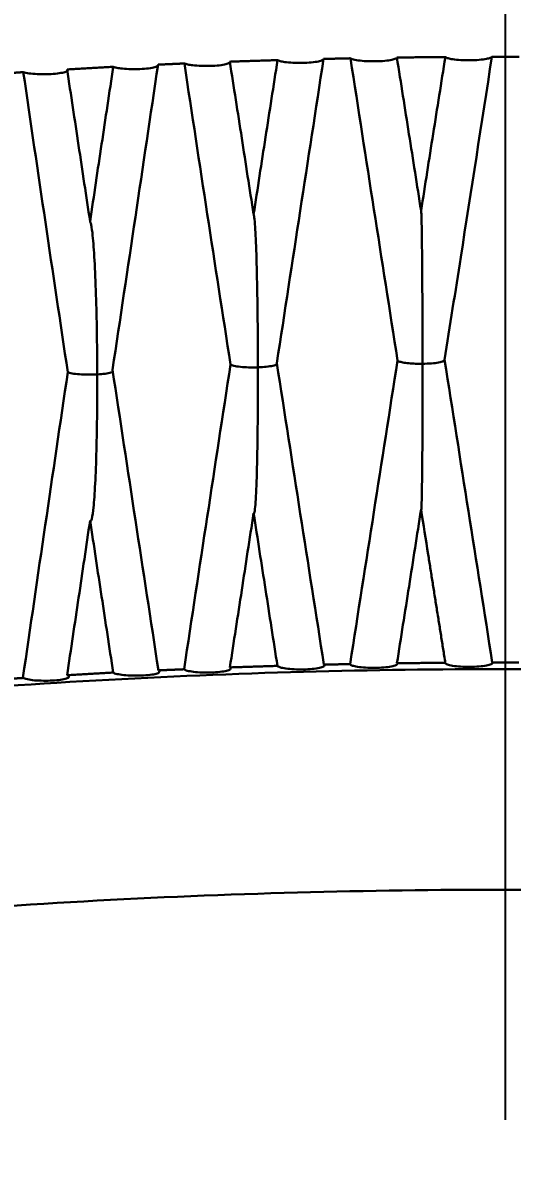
# Model space of a CAD drawing. Header units: millimetres. Extents: x 577 to 7172, y 252 to 2707.
# Drawn here: x 5035.33 to 5041.7, y 1672.78 to 1687.71 of the extents above; entities that cross this region are included whole.
import ezdxf

# ---------------------------------------------------------------- set-up
doc = ezdxf.new("R2010")
doc.units = ezdxf.units.MM
doc.header["$MEASUREMENT"] = 0
doc.linetypes.add('CENTER', pattern=[50.8, 31.75, -6.35, 6.35, -6.35])
doc.layers.add('외형선(ISO)', color=7, linetype='Continuous', lineweight=30)
doc.layers.add('치수(ISO)', color=7, linetype='Continuous', lineweight=25)
doc.layers.add('중심선(ISO)', color=1, linetype='CENTER', lineweight=25, true_color=0xff0000)
doc.styles.add('굴림', font='')
doc.styles.get('굴림').set_extended_font_data('援대┝')
doc.dimstyles.new('기본값 (ISO)', dxfattribs={"dimscale": 10, "dimtxt": 3, "dimasz": 2.5, "dimexe": 3.175, "dimexo": 0, "dimgap": 0.762, "dimtad": 1, "dimtoh": 1, "dimdec": 0, "dimzin": 1, "dimdsep": 46, "dimtxsty": '굴림', "dimcen": 0.5, "dimazin": 0, "dimtfac": 1, "dimtdec": 4, "dimtix": 1, "dimtmove": 1, "dimatfit": 3, "dimfxl": 1, "dimtolj": 1, "dimtzin": 1, "dimarcsym": 0})

# ---------------------------------------------------------------- blocks, each defined once
blk = doc.blocks.new('*D7')
at = {"layer": 'Defpoints', "color": 0}
for p in [(4619.259, 1788.114), (5041.614, 1788.114), (5031.118, 460.474)]:
    blk.add_point(p, dxfattribs=at)
at = {"layer": '치수(ISO)', "color": 0, "lineweight": -2}
for p, q in [((5041.614, 1788.114), (4587.509, 1788.114)), ((4619.259, 485.474), (4619.259, 1763.114)), ((5031.118, 460.474), (4587.509, 460.474))]:
    blk.add_line(p, q, dxfattribs=at)
at = {"layer": '치수(ISO)', "color": 0}
for points in [[(4623.425, 1763.114), (4615.092, 1763.114), (4619.259, 1788.114)], [(4615.092, 485.474), (4623.425, 485.474), (4619.259, 460.474)]]:
    blk.add_solid(points, dxfattribs=at)
at = {"layer": '치수(ISO)', "color": 0, "insert": (4596.639, 1124.294), "char_height": 30, "attachment_point": 5, "rotation": 90, "style": '굴림'}
blk.add_mtext('\\A1;1328', dxfattribs=at)
blk = doc.blocks.new('*D8')
at = {"layer": 'Defpoints', "color": 0}
for p in [(4733.392, 1788.114), (5041.614, 1788.114), (4944.614, 503.674)]:
    blk.add_point(p, dxfattribs=at)
at = {"layer": '치수(ISO)', "color": 0, "lineweight": -2}
for p, q in [((5041.614, 1788.114), (4701.642, 1788.114)), ((4733.392, 528.674), (4733.392, 1763.114)), ((4944.614, 503.674), (4701.642, 503.674))]:
    blk.add_line(p, q, dxfattribs=at)
at = {"layer": '치수(ISO)', "color": 0}
for points in [[(4737.558, 1763.114), (4729.225, 1763.114), (4733.392, 1788.114)], [(4729.225, 528.674), (4737.558, 528.674), (4733.392, 503.674)]]:
    blk.add_solid(points, dxfattribs=at)
at = {"layer": '치수(ISO)', "color": 0, "insert": (4710.772, 1145.894), "char_height": 30, "attachment_point": 5, "rotation": 90, "style": '굴림'}
blk.add_mtext('\\A1;1284', dxfattribs=at)

msp = doc.modelspace()

# ---------------------------------------------------------------- linework, layer by layer
at = {"layer": '외형선(ISO)'}
for points, weights in [([(5038.646, 1687.225), (5038.334, 1687.216), (5038.025, 1687.205)], [0.939622200651, 0.934266897118, 0.929244806928]), ([(5039.597, 1687.249), (5039.421, 1687.245), (5039.245, 1687.241)], [0.956943438079, 0.953586831101, 0.950339197963]), ([(5040.831, 1687.266), (5040.515, 1687.263), (5040.2, 1687.259)], [0.982194681591, 0.975359576786, 0.968887641982]), ([(5036.508, 1687.138), (5036.205, 1687.122), (5035.907, 1687.104)], [0.906748871496, 0.902681049638, 0.898924291321]), ([(5037.434, 1687.182), (5037.262, 1687.174), (5037.091, 1687.167)], [0.920000467652, 0.917411640423, 0.914923675816]), ([(5035.337, 1687.069), (5035.172, 1687.058), (5035.008, 1687.046)], [0.892049238172, 0.890137339626, 0.888320395633]), ([(5040.607, 1680.795), (5040.719, 1680.09), (5040.83, 1679.385)], [0.93690952648, 0.937196673467, 0.937484809624]), ([(5038.645, 1679.344), (5038.334, 1679.335), (5038.026, 1679.324)], [0.939612410907, 0.934267147406, 0.929253886777]), ([(5039.591, 1679.368), (5039.421, 1679.364), (5039.25, 1679.36)], [0.956845538819, 0.953588064616, 0.950433319792]), ([(5040.83, 1679.385), (5040.515, 1679.382), (5040.201, 1679.378)], [0.982182170813, 0.975359824188, 0.968899328257]), ([(5035.332, 1679.187), (5035.172, 1679.177), (5035.013, 1679.166)], [0.891993557578, 0.890138588029, 0.888373131932]), ([(5036.507, 1679.257), (5036.205, 1679.241), (5035.907, 1679.223)], [0.906741444432, 0.902681301348, 0.898931091805]), ([(5037.429, 1679.3), (5037.262, 1679.293), (5037.096, 1679.286)], [0.919925016882, 0.917412884116, 0.914995834315])]:
    msp.add_rational_spline(points, weights, degree=2, dxfattribs=at)
for points, knots in [([(5038.646, 1687.225), (5038.594, 1686.891), (5038.542, 1686.557), (5038.438, 1685.888), (5038.387, 1685.554), (5038.335, 1685.22)], [0.000001, 0.000001, 0.000001, 0.000001, 0.1025074, 0.1025074, 0.2050094, 0.2050094, 0.2050094, 0.2050094]), ([(5038.637, 1683.284), (5038.739, 1683.944), (5038.84, 1684.604), (5039.043, 1685.923), (5039.145, 1686.582), (5039.245, 1687.241)], [0.000001, 0.000001, 0.000001, 0.000001, 0.2024334, 0.2024334, 0.4049747, 0.4049747, 0.4049747, 0.4049747]), ([(5038.646, 1687.225), (5038.654, 1687.221), (5038.666, 1687.216), (5038.698, 1687.208), (5038.718, 1687.204), (5038.772, 1687.196), (5038.808, 1687.193), (5038.885, 1687.189), (5038.927, 1687.188), (5039.009, 1687.19), (5039.049, 1687.192), (5039.121, 1687.199), (5039.153, 1687.203), (5039.201, 1687.214), (5039.218, 1687.219), (5039.238, 1687.229), (5039.244, 1687.234), (5039.245, 1687.238)], [-0.08672412, -0.08672412, -0.08672412, -0.08672412, -0.0782277, -0.0782277, -0.0694393, -0.0694393, -0.05736308, -0.05736308, -0.04504837, -0.04504837, -0.03264824, -0.03264824, -0.02030961, -0.02030961, -0.00972743, -0.00972743, -0.00155643, -0.00155643, -0.00155643, -0.00155643]), ([(5039.597, 1687.249), (5039.602, 1687.245), (5039.609, 1687.242), (5039.628, 1687.235), (5039.64, 1687.232), (5039.68, 1687.224), (5039.711, 1687.219), (5039.783, 1687.213), (5039.823, 1687.211), (5039.884, 1687.21), (5039.904, 1687.21), (5039.965, 1687.211), (5040.005, 1687.213), (5040.077, 1687.219), (5040.109, 1687.224), (5040.155, 1687.234), (5040.171, 1687.239), (5040.193, 1687.249), (5040.199, 1687.254), (5040.2, 1687.259)], [-0.08669826, -0.08669826, -0.08669826, -0.08669826, -0.08040536, -0.08040536, -0.07386324, -0.07386324, -0.06167253, -0.06167253, -0.04934561, -0.04934561, -0.04335782, -0.04335782, -0.03101877, -0.03101877, -0.01881146, -0.01881146, -0.00906258, -0.00906258, -0.000001, -0.000001, -0.000001, -0.000001]), ([(5039.597, 1687.249), (5039.697, 1686.594), (5039.799, 1685.939), (5040.004, 1684.629), (5040.106, 1683.974), (5040.209, 1683.319)], [0.000001, 0.000001, 0.000001, 0.000001, 0.2022283, 0.2022283, 0.4043452, 0.4043452, 0.4043452, 0.4043452]), ([(5040.515, 1685.267), (5040.463, 1685.599), (5040.41, 1685.931), (5040.305, 1686.595), (5040.253, 1686.927), (5040.2, 1687.259)], [0.000001, 0.000001, 0.000001, 0.000001, 0.1025219, 0.1025219, 0.2050472, 0.2050472, 0.2050472, 0.2050472]), ([(5040.831, 1687.266), (5040.778, 1686.933), (5040.725, 1686.6), (5040.62, 1685.933), (5040.568, 1685.6), (5040.515, 1685.267)], [0.000001, 0.000001, 0.000001, 0.000001, 0.1025074, 0.1025074, 0.2050094, 0.2050094, 0.2050094, 0.2050094]), ([(5040.822, 1683.325), (5040.891, 1683.77), (5040.961, 1684.215), (5041.031, 1684.66), (5041.167, 1685.53), (5041.303, 1686.399), (5041.437, 1687.269)], [1.189798, 1.189798, 1.189798, 1.189798, 2.559794, 2.559794, 2.559794, 5.236908, 5.236908, 5.236908, 5.236908]), ([(5040.831, 1687.266), (5040.836, 1687.261), (5040.844, 1687.256), (5040.87, 1687.248), (5040.886, 1687.243), (5040.934, 1687.235), (5040.967, 1687.231), (5041.042, 1687.225), (5041.082, 1687.223), (5041.133, 1687.223), (5041.143, 1687.223), (5041.194, 1687.224), (5041.234, 1687.226), (5041.308, 1687.232), (5041.341, 1687.236), (5041.387, 1687.246), (5041.403, 1687.25), (5041.426, 1687.259), (5041.434, 1687.264), (5041.437, 1687.269)], [-0.0867115, -0.0867115, -0.0867115, -0.0867115, -0.07832602, -0.07832602, -0.06949266, -0.06949266, -0.05741042, -0.05741042, -0.04510645, -0.04510645, -0.04215816, -0.04215816, -0.0297787, -0.0297787, -0.01744939, -0.01744939, -0.00846186, -0.00846186, -0.000001, -0.000001, -0.000001, -0.000001]), ([(5035.337, 1687.069), (5035.356, 1687.063), (5035.382, 1687.057), (5035.444, 1687.049), (5035.48, 1687.046), (5035.558, 1687.042), (5035.599, 1687.041), (5035.659, 1687.043), (5035.679, 1687.043), (5035.737, 1687.047), (5035.774, 1687.05), (5035.836, 1687.059), (5035.861, 1687.064), (5035.894, 1687.075), (5035.905, 1687.081), (5035.91, 1687.086)], [-0.08673295, -0.08673295, -0.08673295, -0.08673295, -0.0749021, -0.0749021, -0.06283629, -0.06283629, -0.05062041, -0.05062041, -0.04468387, -0.04468387, -0.03230753, -0.03230753, -0.02031767, -0.02031767, -0.01049193, -0.01049193, -0.01049193, -0.01049193]), ([(5036.206, 1685.126), (5036.156, 1685.455), (5036.106, 1685.785), (5036.007, 1686.445), (5035.957, 1686.775), (5035.907, 1687.104)], [0.0000019, 0.0000019, 0.0000019, 0.0000019, 0.1025225, 0.1025225, 0.2050481, 0.2050481, 0.2050481, 0.2050481]), ([(5036.508, 1687.138), (5036.457, 1686.803), (5036.407, 1686.467), (5036.306, 1685.797), (5036.256, 1685.461), (5036.206, 1685.126)], [0.000001, 0.000001, 0.000001, 0.000001, 0.1025077, 0.1025077, 0.2050094, 0.2050094, 0.2050094, 0.2050094]), ([(5036.499, 1683.197), (5036.598, 1683.859), (5036.697, 1684.521), (5036.894, 1685.844), (5036.993, 1686.506), (5037.091, 1687.167)], [0.000001, 0.000001, 0.000001, 0.000001, 0.2024334, 0.2024334, 0.4049748, 0.4049748, 0.4049748, 0.4049748]), ([(5036.508, 1687.138), (5036.52, 1687.133), (5036.536, 1687.129), (5036.577, 1687.121), (5036.6, 1687.118), (5036.661, 1687.112), (5036.699, 1687.109), (5036.778, 1687.107), (5036.817, 1687.108), (5036.895, 1687.111), (5036.933, 1687.114), (5037, 1687.122), (5037.028, 1687.127), (5037.067, 1687.138), (5037.08, 1687.144), (5037.088, 1687.15), (5037.088, 1687.151), (5037.089, 1687.151)], [-0.08672137, -0.08672137, -0.08672137, -0.08672137, -0.07773945, -0.07773945, -0.06862658, -0.06862658, -0.0565454, -0.0565454, -0.0448472, -0.0448472, -0.03243385, -0.03243385, -0.02025829, -0.02025829, -0.00969212, -0.00969212, -0.00896911, -0.00896911, -0.00896911, -0.00896911]), ([(5037.434, 1687.182), (5037.444, 1687.177), (5037.459, 1687.173), (5037.496, 1687.165), (5037.518, 1687.161), (5037.576, 1687.154), (5037.614, 1687.152), (5037.692, 1687.149), (5037.732, 1687.149), (5037.812, 1687.151), (5037.851, 1687.154), (5037.92, 1687.161), (5037.95, 1687.166), (5037.993, 1687.177), (5038.008, 1687.182), (5038.022, 1687.192), (5038.026, 1687.196), (5038.026, 1687.2)], [-0.08671553, -0.08671553, -0.08671553, -0.08671553, -0.07797707, -0.07797707, -0.06903183, -0.06903183, -0.05683129, -0.05683129, -0.04491881, -0.04491881, -0.03255134, -0.03255134, -0.02040126, -0.02040126, -0.00974481, -0.00974481, -0.00302364, -0.00302364, -0.00302364, -0.00302364]), ([(5037.434, 1687.182), (5037.532, 1686.529), (5037.632, 1685.876), (5037.832, 1684.571), (5037.933, 1683.918), (5038.034, 1683.265)], [0.000001, 0.000001, 0.000001, 0.000001, 0.2022283, 0.2022283, 0.4043452, 0.4043452, 0.4043452, 0.4043452]), ([(5038.335, 1685.22), (5038.283, 1685.55), (5038.232, 1685.881), (5038.129, 1686.543), (5038.077, 1686.874), (5038.025, 1687.205)], [0.0000011, 0.0000011, 0.0000011, 0.0000011, 0.1025219, 0.1025219, 0.2050473, 0.2050473, 0.2050473, 0.2050473]), ([(5035.337, 1687.069), (5035.432, 1686.418), (5035.528, 1685.767), (5035.721, 1684.466), (5035.818, 1683.815), (5035.916, 1683.164)], [0.000001, 0.000001, 0.000001, 0.000001, 0.2022283, 0.2022283, 0.4043452, 0.4043452, 0.4043452, 0.4043452]), ([(5038.335, 1685.22), (5038.336, 1685.217), (5038.337, 1685.214), (5038.339, 1685.206), (5038.34, 1685.201), (5038.343, 1685.184), (5038.344, 1685.169), (5038.35, 1685.115), (5038.354, 1685.065), (5038.368, 1684.827), (5038.378, 1684.505), (5038.388, 1683.823), (5038.391, 1683.525), (5038.391, 1683.237), (5038.391, 1683.232), (5038.391, 1683.228)], [0.000001, 0.000001, 0.000001, 0.000001, 0.0016238, 0.0016238, 0.0034943, 0.0034943, 0.0081347, 0.0081347, 0.0209912, 0.0209912, 0.0806946, 0.0806946, 0.1237436, 0.1237436, 0.1243507, 0.1243507, 0.1243507, 0.1243507]), ([(5040.515, 1685.267), (5040.516, 1685.264), (5040.516, 1685.261), (5040.517, 1685.253), (5040.517, 1685.248), (5040.518, 1685.23), (5040.519, 1685.215), (5040.52, 1685.159), (5040.522, 1685.107), (5040.526, 1684.867), (5040.53, 1684.548), (5040.532, 1684.013), (5040.533, 1683.865), (5040.534, 1683.647), (5040.534, 1683.575), (5040.534, 1683.431), (5040.534, 1683.359), (5040.534, 1683.283), (5040.534, 1683.279), (5040.534, 1683.275)], [0.000001, 0.000001, 0.000001, 0.000001, 0.0016373, 0.0016373, 0.0035333, 0.0035333, 0.0082764, 0.0082764, 0.0216086, 0.0216086, 0.081311, 0.081311, 0.1035635, 0.1035635, 0.1147036, 0.1147036, 0.125739, 0.125739, 0.1263677, 0.1263677, 0.1263677, 0.1263677]), ([(5036.299, 1683.136), (5036.299, 1683.14), (5036.299, 1683.144), (5036.298, 1683.462), (5036.294, 1683.796), (5036.275, 1684.45), (5036.26, 1684.728), (5036.239, 1684.954), (5036.233, 1685.008), (5036.223, 1685.067), (5036.22, 1685.084), (5036.215, 1685.104), (5036.213, 1685.11), (5036.21, 1685.119), (5036.208, 1685.123), (5036.206, 1685.126)], [-0.0012043, -0.0012043, -0.0012043, -0.0012043, 0, 0, 0.0954791, 0.0954791, 0.1989691, 0.1989691, 0.2252898, 0.2252898, 0.2350018, 0.2350018, 0.2390238, 0.2390238, 0.2425492, 0.2425492, 0.2425492, 0.2425492]), ([(5037.096, 1679.286), (5036.996, 1679.938), (5036.896, 1680.59), (5036.697, 1681.894), (5036.598, 1682.546), (5036.499, 1683.197)], [0.000001, 0.000001, 0.000001, 0.000001, 0.2024117, 0.2024117, 0.4048476, 0.4048476, 0.4048476, 0.4048476]), ([(5038.391, 1683.228), (5038.39, 1683.228), (5038.389, 1683.228), (5038.349, 1683.227), (5038.309, 1683.227), (5038.232, 1683.229), (5038.196, 1683.232), (5038.13, 1683.238), (5038.102, 1683.243), (5038.057, 1683.253), (5038.042, 1683.259), (5038.034, 1683.265)], [-0.04750746, -0.04750746, -0.04750746, -0.04750746, -0.04723403, -0.04723403, -0.0352273, -0.0352273, -0.02369618, -0.02369618, -0.01181003, -0.01181003, -0.000001, -0.000001, -0.000001, -0.000001]), ([(5038.335, 1681.33), (5038.336, 1681.328), (5038.337, 1681.326), (5038.339, 1681.325), (5038.341, 1681.326), (5038.343, 1681.33), (5038.345, 1681.336), (5038.351, 1681.364), (5038.355, 1681.405), (5038.371, 1681.607), (5038.381, 1681.926), (5038.39, 1682.625), (5038.392, 1682.926), (5038.391, 1683.22), (5038.391, 1683.224), (5038.391, 1683.228)], [-0.2672308, -0.2672308, -0.2672308, -0.2672308, -0.2622624, -0.2622624, -0.2571011, -0.2571011, -0.2480934, -0.2480934, -0.2172737, -0.2172737, -0.0882446, -0.0882446, 0, 0, 0.0012194, 0.0012194, 0.0012194, 0.0012194]), ([(5038.391, 1683.228), (5038.392, 1683.229), (5038.393, 1683.229), (5038.432, 1683.23), (5038.468, 1683.232), (5038.534, 1683.239), (5038.563, 1683.244), (5038.608, 1683.254), (5038.624, 1683.259), (5038.636, 1683.267), (5038.638, 1683.268), (5038.639, 1683.27)], [-0.00027439, -0.00027439, -0.00027439, -0.00027439, 0, 0, 0.01154965, 0.01154965, 0.0235061, 0.0235061, 0.0349934, 0.0349934, 0.03813337, 0.03813337, 0.03813337, 0.03813337]), ([(5039.25, 1679.36), (5039.148, 1680.015), (5039.045, 1680.669), (5038.841, 1681.977), (5038.739, 1682.631), (5038.637, 1683.284)], [0.000001, 0.000001, 0.000001, 0.000001, 0.2024117, 0.2024117, 0.4048476, 0.4048476, 0.4048476, 0.4048476]), ([(5040.209, 1683.319), (5040.106, 1682.661), (5040.003, 1682.002), (5039.797, 1680.685), (5039.694, 1680.026), (5039.591, 1679.368)], [0.000001, 0.000001, 0.000001, 0.000001, 0.2023551, 0.2023551, 0.4046826, 0.4046826, 0.4046826, 0.4046826]), ([(5040.516, 1681.375), (5040.516, 1681.374), (5040.516, 1681.373), (5040.517, 1681.372), (5040.517, 1681.373), (5040.518, 1681.378), (5040.519, 1681.385), (5040.521, 1681.416), (5040.522, 1681.46), (5040.527, 1681.667), (5040.531, 1681.982), (5040.533, 1682.532), (5040.534, 1682.679), (5040.534, 1682.898), (5040.534, 1682.971), (5040.534, 1683.117), (5040.534, 1683.19), (5040.534, 1683.267), (5040.534, 1683.271), (5040.534, 1683.275)], [0.00077894, 0.00077894, 0.00077894, 0.00077894, 0.00190693, 0.00190693, 0.00381899, 0.00381899, 0.00726989, 0.00726989, 0.01909814, 0.01909814, 0.06641678, 0.06641678, 0.08314124, 0.08314124, 0.09156204, 0.09156204, 0.09989156, 0.09989156, 0.10035812, 0.10035812, 0.10035812, 0.10035812]), ([(5040.534, 1683.275), (5040.535, 1683.275), (5040.536, 1683.275), (5040.576, 1683.276), (5040.614, 1683.277), (5040.684, 1683.283), (5040.716, 1683.286), (5040.769, 1683.295), (5040.79, 1683.301), (5040.811, 1683.31), (5040.816, 1683.313), (5040.821, 1683.318), (5040.822, 1683.32), (5040.822, 1683.323)], [-0.00027293, -0.00027293, -0.00027293, -0.00027293, 0, 0, 0.01168517, 0.01168517, 0.0234995, 0.0234995, 0.03512189, 0.03512189, 0.04137189, 0.04137189, 0.04554926, 0.04554926, 0.04554926, 0.04554926]), ([(5041.442, 1679.388), (5041.339, 1680.044), (5041.235, 1680.701), (5041.028, 1682.013), (5040.925, 1682.669), (5040.822, 1683.325)], [0.000001, 0.000001, 0.000001, 0.000001, 0.2024117, 0.2024117, 0.4048476, 0.4048476, 0.4048476, 0.4048476]), ([(5035.916, 1683.164), (5035.928, 1683.159), (5035.947, 1683.153), (5035.999, 1683.144), (5036.031, 1683.14), (5036.102, 1683.135), (5036.139, 1683.134), (5036.196, 1683.133), (5036.216, 1683.133), (5036.256, 1683.134), (5036.277, 1683.135), (5036.297, 1683.136), (5036.298, 1683.136), (5036.299, 1683.136)], [0.000001, 0.000001, 0.000001, 0.000001, 0.01162697, 0.01162697, 0.02365674, 0.02365674, 0.03505426, 0.03505426, 0.04097155, 0.04097155, 0.04720792, 0.04720792, 0.04748275, 0.04748275, 0.04748275, 0.04748275]), ([(5036.299, 1683.136), (5036.299, 1683.132), (5036.299, 1683.128), (5036.3, 1682.802), (5036.297, 1682.463), (5036.28, 1681.825), (5036.267, 1681.565), (5036.246, 1681.354), (5036.238, 1681.293), (5036.226, 1681.249), (5036.223, 1681.24), (5036.217, 1681.233), (5036.215, 1681.231), (5036.212, 1681.232), (5036.211, 1681.232), (5036.208, 1681.234), (5036.207, 1681.235), (5036.206, 1681.237)], [-0.1179256, -0.1179256, -0.1179256, -0.1179256, -0.1173602, -0.1173602, -0.07141, -0.07141, -0.0236368, -0.0236368, -0.0083619, -0.0083619, -0.004289, -0.004289, -0.002106, -0.002106, -0.0010672, -0.0010672, -0.0000012, -0.0000012, -0.0000012, -0.0000012]), ([(5036.503, 1683.171), (5036.497, 1683.167), (5036.488, 1683.164), (5036.458, 1683.155), (5036.432, 1683.15), (5036.371, 1683.141), (5036.338, 1683.138), (5036.301, 1683.136), (5036.3, 1683.136), (5036.299, 1683.136)], [-0.03065401, -0.03065401, -0.03065401, -0.03065401, -0.02353108, -0.02353108, -0.0114268, -0.0114268, 0, 0, 0.00027562, 0.00027562, 0.00027562, 0.00027562]), ([(5038.026, 1679.324), (5038.077, 1679.658), (5038.129, 1679.993), (5038.232, 1680.662), (5038.283, 1680.996), (5038.335, 1681.33)], [0.000001, 0.000001, 0.000001, 0.000001, 0.1025327, 0.1025327, 0.2050688, 0.2050688, 0.2050688, 0.2050688]), ([(5038.335, 1681.33), (5038.387, 1681), (5038.438, 1680.669), (5038.542, 1680.006), (5038.593, 1679.675), (5038.645, 1679.344)], [0.0000011, 0.0000011, 0.0000011, 0.0000011, 0.1025275, 0.1025275, 0.2050494, 0.2050494, 0.2050494, 0.2050494]), ([(5040.201, 1679.378), (5040.253, 1679.711), (5040.306, 1680.045), (5040.41, 1680.711), (5040.463, 1681.045), (5040.515, 1681.378)], [0.000001, 0.000001, 0.000001, 0.000001, 0.1025326, 0.1025326, 0.2050688, 0.2050688, 0.2050688, 0.2050688]), ([(5035.907, 1679.223), (5035.957, 1679.559), (5036.007, 1679.895), (5036.107, 1680.566), (5036.156, 1680.901), (5036.206, 1681.237)], [0.000001, 0.000001, 0.000001, 0.000001, 0.1025329, 0.1025329, 0.2050688, 0.2050688, 0.2050688, 0.2050688]), ([(5036.206, 1681.237), (5036.256, 1680.907), (5036.306, 1680.577), (5036.407, 1679.917), (5036.457, 1679.587), (5036.507, 1679.257)], [0.0000019, 0.0000019, 0.0000019, 0.0000019, 0.1025281, 0.1025281, 0.2050503, 0.2050503, 0.2050503, 0.2050503]), ([(5037.429, 1679.3), (5037.432, 1679.297), (5037.437, 1679.294), (5037.451, 1679.288), (5037.461, 1679.284), (5037.493, 1679.276), (5037.521, 1679.271), (5037.586, 1679.263), (5037.624, 1679.26), (5037.702, 1679.258), (5037.742, 1679.257), (5037.822, 1679.26), (5037.861, 1679.262), (5037.931, 1679.27), (5037.96, 1679.275), (5038.005, 1679.286), (5038.021, 1679.292), (5038.035, 1679.303), (5038.038, 1679.307), (5038.037, 1679.315), (5038.033, 1679.32), (5038.026, 1679.324)], [0.000001, 0.000001, 0.000001, 0.000001, 0.00583106, 0.00583106, 0.01192422, 0.01192422, 0.02372411, 0.02372411, 0.0358549, 0.0358549, 0.04777563, 0.04777563, 0.0601711, 0.0601711, 0.07238236, 0.07238236, 0.08387553, 0.08387553, 0.09128209, 0.09128209, 0.09879179, 0.09879179, 0.09879179, 0.09879179]), ([(5038.645, 1679.344), (5038.648, 1679.339), (5038.655, 1679.335), (5038.677, 1679.325), (5038.692, 1679.321), (5038.737, 1679.311), (5038.769, 1679.307), (5038.841, 1679.301), (5038.881, 1679.299), (5038.931, 1679.298), (5038.941, 1679.298), (5038.961, 1679.298), (5038.971, 1679.298), (5039.022, 1679.299), (5039.062, 1679.301), (5039.134, 1679.308), (5039.166, 1679.312), (5039.215, 1679.323), (5039.233, 1679.329), (5039.252, 1679.339), (5039.256, 1679.344), (5039.258, 1679.352), (5039.255, 1679.356), (5039.25, 1679.36)], [0.000001, 0.000001, 0.000001, 0.000001, 0.00849233, 0.00849233, 0.01753258, 0.01753258, 0.02964373, 0.02964373, 0.04190732, 0.04190732, 0.04483358, 0.04483358, 0.04782714, 0.04782714, 0.06020858, 0.06020858, 0.07248862, 0.07248862, 0.08403255, 0.08403255, 0.09150716, 0.09150716, 0.0987885, 0.0987885, 0.0987885, 0.0987885]), ([(5039.591, 1679.368), (5039.593, 1679.362), (5039.6, 1679.356), (5039.625, 1679.345), (5039.644, 1679.34), (5039.694, 1679.331), (5039.727, 1679.326), (5039.801, 1679.321), (5039.841, 1679.319), (5039.892, 1679.318), (5039.901, 1679.318), (5039.952, 1679.319), (5039.993, 1679.321), (5040.067, 1679.327), (5040.1, 1679.331), (5040.153, 1679.341), (5040.174, 1679.347), (5040.195, 1679.357), (5040.201, 1679.361), (5040.205, 1679.37), (5040.205, 1679.374), (5040.201, 1679.378)], [0.000001, 0.000001, 0.000001, 0.000001, 0.00986882, 0.00986882, 0.0205027, 0.0205027, 0.03256898, 0.03256898, 0.04486427, 0.04486427, 0.0478101, 0.0478101, 0.06018942, 0.06018942, 0.07241607, 0.07241607, 0.08404263, 0.08404263, 0.09161267, 0.09161267, 0.09880167, 0.09880167, 0.09880167, 0.09880167]), ([(5040.83, 1679.383), (5040.83, 1679.378), (5040.836, 1679.372), (5040.86, 1679.36), (5040.879, 1679.355), (5040.932, 1679.344), (5040.964, 1679.34), (5041.038, 1679.334), (5041.078, 1679.332), (5041.129, 1679.332), (5041.139, 1679.332), (5041.19, 1679.332), (5041.231, 1679.334), (5041.305, 1679.34), (5041.338, 1679.344), (5041.391, 1679.354), (5041.412, 1679.36), (5041.433, 1679.369), (5041.438, 1679.373), (5041.444, 1679.38), (5041.444, 1679.384), (5041.442, 1679.388)], [0.000001, 0.000001, 0.000001, 0.000001, 0.01003356, 0.01003356, 0.02155616, 0.02155616, 0.03368842, 0.03368842, 0.04602588, 0.04602588, 0.04897445, 0.04897445, 0.06132639, 0.06132639, 0.07349042, 0.07349042, 0.08506087, 0.08506087, 0.09171812, 0.09171812, 0.09798009, 0.09798009, 0.09798009, 0.09798009]), ([(5035.332, 1679.187), (5035.338, 1679.184), (5035.346, 1679.181), (5035.365, 1679.175), (5035.377, 1679.172), (5035.417, 1679.164), (5035.449, 1679.159), (5035.521, 1679.153), (5035.561, 1679.152), (5035.64, 1679.151), (5035.678, 1679.151), (5035.755, 1679.156), (5035.791, 1679.159), (5035.853, 1679.168), (5035.879, 1679.174), (5035.915, 1679.186), (5035.926, 1679.192), (5035.932, 1679.202), (5035.932, 1679.207), (5035.925, 1679.215), (5035.918, 1679.219), (5035.907, 1679.223)], [0.000001, 0.000001, 0.000001, 0.000001, 0.00607393, 0.00607393, 0.01234303, 0.01234303, 0.0243251, 0.0243251, 0.03645186, 0.03645186, 0.04802753, 0.04802753, 0.06043234, 0.06043234, 0.07248132, 0.07248132, 0.08383492, 0.08383492, 0.09107573, 0.09107573, 0.098789, 0.098789, 0.098789, 0.098789]), ([(5036.507, 1679.257), (5036.511, 1679.254), (5036.518, 1679.25), (5036.534, 1679.244), (5036.545, 1679.241), (5036.581, 1679.233), (5036.61, 1679.228), (5036.679, 1679.221), (5036.718, 1679.219), (5036.796, 1679.217), (5036.836, 1679.217), (5036.914, 1679.22), (5036.952, 1679.223), (5037.019, 1679.231), (5037.046, 1679.236), (5037.088, 1679.248), (5037.101, 1679.254), (5037.112, 1679.265), (5037.113, 1679.269), (5037.109, 1679.277), (5037.104, 1679.282), (5037.096, 1679.286)], [0.000001, 0.000001, 0.000001, 0.000001, 0.00594046, 0.00594046, 0.01211589, 0.01211589, 0.02401598, 0.02401598, 0.03616561, 0.03616561, 0.04788004, 0.04788004, 0.06027429, 0.06027429, 0.07240028, 0.07240028, 0.08381533, 0.08381533, 0.09114866, 0.09114866, 0.09879135, 0.09879135, 0.09879135, 0.09879135])]:
    msp.add_open_spline(points, degree=3, knots=knots, dxfattribs=at)
for points, weights, knots in [([(5041.791, 1687.269), (5041.703, 1687.269), (5041.614, 1687.269), (5041.526, 1687.269), (5041.437, 1687.269)], [0.995849405648, 0.997909786145, 1, 0.997909786147, 0.99584940565], [4.70117909, 4.70117909, 4.70117909, 4.71238898, 4.71238898, 4.72359887, 4.72359887, 4.72359887]), ([(5040.209, 1683.319), (5040.23, 1683.274), (5040.516, 1683.275), (5040.525, 1683.275), (5040.534, 1683.275)], [0.972692570404, 0.721464295923, 1, 0.987570046866, 0.976195111227], [3.218592, 3.218592, 3.218592, 4.712389, 4.712389, 4.779051, 4.779051, 4.779051]), ([(5040.83, 1679.385), (5040.83, 1679.384), (5040.83, 1679.383), (5040.83, 1679.383), (5040.83, 1679.383)], [0.989511382159, 0.994658269625, 1, 0.999704251568, 0.999409100399], [3.11294477, 3.11294477, 3.11294477, 3.14159265, 3.14159265, 3.14317876, 3.14317876, 3.14317876]), ([(5041.786, 1679.388), (5041.7, 1679.388), (5041.614, 1679.388), (5041.528, 1679.388), (5041.442, 1679.388)], [0.99596899327, 0.997970433004, 1, 0.997970433004, 0.99596899327], [4.70150434, 4.70150434, 4.70150434, 4.71238898, 4.71238898, 4.72327362, 4.72327362, 4.72327362]), ([(5058.614, 1676.38), (5058.614, 1679.302), (5041.614, 1679.302), (5024.614, 1679.302), (5024.614, 1676.38)], [0.999999999998, 0.707106781188, 1, 0.707106781187, 1], [3.141593, 3.141593, 3.141593, 4.712389, 4.712389, 6.283185, 6.283185, 6.283185]), ([(5059.114, 1673.425), (5059.114, 1676.432), (5041.614, 1676.432), (5024.114, 1676.432), (5024.114, 1673.425)], [1, 0.707106781187, 1, 0.707106781186, 1], [0, 0, 0, 1.570796, 1.570796, 3.141593, 3.141593, 3.141593])]:
    msp.add_rational_spline(points, weights, degree=2, knots=knots, dxfattribs=at)
for points in [[(5038.034, 1683.265), (5037.832, 1681.944), (5037.63, 1680.622), (5037.429, 1679.3)], [(5035.916, 1683.164), (5035.72, 1681.839), (5035.525, 1680.514), (5035.332, 1679.187)], [(5040.515, 1681.378), (5040.546, 1681.183), (5040.577, 1680.989), (5040.607, 1680.795)]]:
    msp.add_open_spline(points, degree=3, dxfattribs=at)
at = {"layer": '중심선(ISO)'}
msp.add_line((5041.614, 1165.438), (5041.614, 1744.597), dxfattribs=at)

# ---------------------------------------------------------------- dimensions: what is measured, and where the dimension line sits
at = {"layer": '치수(ISO)'}
for base, p1, picture, middle in [((4619.259, 1788.114), (5031.118, 460.474), '*D7', (4596.639, 1124.294)), ((4733.392, 1788.114), (4944.614, 503.674), '*D8', (4710.772, 1145.894))]:
    dim = msp.add_linear_dim(base=base, p1=p1, p2=(5041.614, 1788.114), angle=90, dimstyle='기본값 (ISO)', dxfattribs=at)
    dim.commit()
    dim.dimension.update_dxf_attribs({"geometry": picture, "text_midpoint": middle})

doc.saveas('drawing.dxf')
